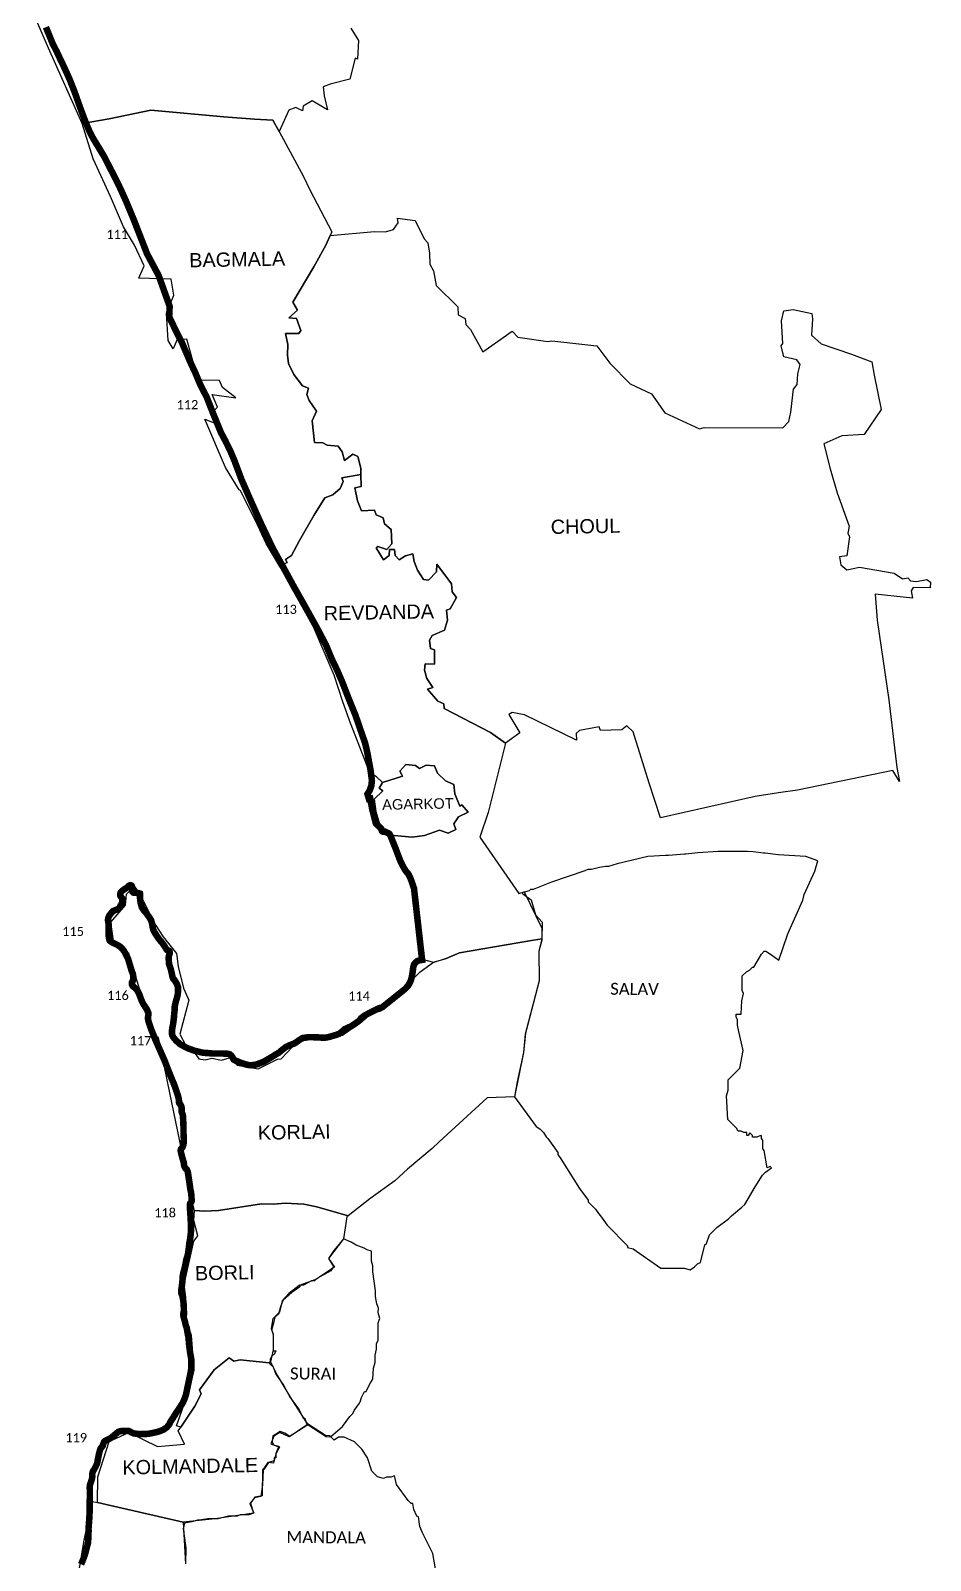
# Model space of a CAD drawing. Header units: metres. Extents: x 0 to 561379, y 0 to 4092696.
# Drawn here: x 278297 to 285181, y 2046174 to 2057878 of the extents above; entities that cross this region are included whole.
import ezdxf

# ---------------------------------------------------------------- set-up
doc = ezdxf.new("R2010")
doc.units = ezdxf.units.M
for name, color, linetype in [('COASTLINE', 5, 'Continuous'), ('NATURALLY PROTECTED', 3, 'Continuous'), ('village', 32, 'Continuous'), ('VILLAGE NAME', 250, 'Continuous')]:
    doc.layers.add(name, color=color, linetype=linetype)
doc.styles.get("Standard").update_dxf_attribs({"font": 'calibri.ttf'})

msp = doc.modelspace()

# ---------------------------------------------------------------- linework, layer by layer
at = {"layer": 'COASTLINE', "const_width": 50, "flags": 128}
msp.add_lwpolyline([(278414, 2057904), (278465, 2057780), (278497, 2057717), (278525, 2057657), (278554, 2057597), (278583, 2057533), (278598, 2057499), (278615, 2057455), (278629, 2057421), (278642, 2057385), (278664, 2057322), (278687, 2057259), (278714, 2057187), (278747, 2057107), (278776, 2057052), (278861, 2056912), (278885, 2056864), (278942, 2056755), (278988, 2056660), (279033, 2056559), (279083, 2056439), (279188, 2056170), (279277, 2056003), (279361, 2055768), (279357, 2055689), (279407, 2055584), (279455, 2055490), (279511, 2055359), (279560, 2055253), (279594, 2055171), (279644, 2055074), (279694, 2054947), (279753, 2054803), (279786, 2054741), (279825, 2054662), (279855, 2054591), (279910, 2054444), (279972, 2054302), (280049, 2054129), (280150, 2053916), (280219, 2053792), (280310, 2053625), (280397, 2053471), (280498, 2053289), (280557, 2053176), (280604, 2053063), (280641, 2052987), (280680, 2052897), (280732, 2052763), (280782, 2052641), (280827, 2052510), (280856, 2052427), (280872, 2052359), (280886, 2052283), (280897, 2052225), (280908, 2052143), (280907, 2052130), (280904, 2052102), (280895, 2052075), (280887, 2052057), (280874, 2052037), (280885, 2052000), (280895, 2052002), (280911, 2051918), (280938, 2051813), (280978, 2051774), (280980, 2051772), (280981, 2051769), (280982, 2051763), (280983, 2051759), (280984, 2051755), (280986, 2051752), (280989, 2051750), (280993, 2051749), (280999, 2051750), (281006, 2051750), (281014, 2051747), (281024, 2051741), (281030, 2051740), (281037, 2051736), (281043, 2051731), (281050, 2051718), (281059, 2051696), (281088, 2051624), (281126, 2051524), (281140, 2051495), (281158, 2051462), (281167, 2051449), (281180, 2051433), (281188, 2051424), (281206, 2051385), (281230, 2051316), (281292, 2050768), (281272, 2050765), (281257, 2050760), (281242, 2050748), (281230, 2050733), (281224, 2050710), (281221, 2050685), (281213, 2050635), (281202, 2050600), (281183, 2050568), (281161, 2050545), (280986, 2050405), (280959, 2050397), (280939, 2050387), (280854, 2050344), (280824, 2050321), (280815, 2050306), (280803, 2050297), (280754, 2050263), (280696, 2050236), (280685, 2050225), (280669, 2050211), (280657, 2050203), (280640, 2050196), (280582, 2050179), (280546, 2050172), (280486, 2050176), (280425, 2050177), (280377, 2050170), (280350, 2050153), (280316, 2050129), (280277, 2050115), (280248, 2050100), (280221, 2050079), (280196, 2050058), (280168, 2050042), (280145, 2050027), (280121, 2050013), (280096, 2049998), (280068, 2049984), (280049, 2049977), (280031, 2049970), (280016, 2049966), (280000, 2049964), (279985, 2049962), (279967, 2049963), (279942, 2049969), (279919, 2049976), (279898, 2049984), (279869, 2049996), (279858, 2050001), (279850, 2050006), (279845, 2050015), (279839, 2050027), (279831, 2050038), (279821, 2050046), (279810, 2050049), (279793, 2050051), (279750, 2050052), (279716, 2050052), (279689, 2050052), (279644, 2050056), (279623, 2050057), (279604, 2050060), (279581, 2050066), (279548, 2050074), (279525, 2050083), (279497, 2050093), (279477, 2050103), (279458, 2050114), (279441, 2050123), (279423, 2050139), (279408, 2050153), (279397, 2050166), (279388, 2050177), (279380, 2050193), (279378, 2050205), (279378, 2050224), (279381, 2050246), (279388, 2050283), (279394, 2050331), (279396, 2050361), (279399, 2050384), (279399, 2050407), (279402, 2050424), (279408, 2050449), (279415, 2050473), (279423, 2050506), (279424, 2050522), (279424, 2050540), (279424, 2050561), (279419, 2050577), (279408, 2050598), (279395, 2050618), (279387, 2050626), (279382, 2050638), (279378, 2050661), (279371, 2050691), (279362, 2050718), (279356, 2050737), (279354, 2050764), (279353, 2050788), (279356, 2050802), (279359, 2050810), (279362, 2050820), (279362, 2050827), (279360, 2050834), (279355, 2050838), (279352, 2050840), (279344, 2050842), (279339, 2050845), (279319, 2050877), (279305, 2050897), (279285, 2050920), (279265, 2050948), (279254, 2050965), (279244, 2050981), (279238, 2050993), (279233, 2051007), (279229, 2051030), (279225, 2051050), (279219, 2051071), (279207, 2051091), (279191, 2051113), (279179, 2051130), (279165, 2051144), (279158, 2051155), (279149, 2051168), (279143, 2051188), (279139, 2051203), (279136, 2051223), (279134, 2051240), (279134, 2051257), (279135, 2051268), (279134, 2051275), (279128, 2051277), (279116, 2051280), (279103, 2051281), (279091, 2051282), (279082, 2051283), (279076, 2051289), (279075, 2051305), (279075, 2051324), (279071, 2051335), (279067, 2051338), (279060, 2051339), (279054, 2051338), (279047, 2051334), (279038, 2051324), (279029, 2051317), (279013, 2051308), (279001, 2051299), (278993, 2051292), (278987, 2051285), (278984, 2051279), (278982, 2051272), (278982, 2051261), (278985, 2051255), (278991, 2051248), (278996, 2051241), (278998, 2051231), (278999, 2051219), (278995, 2051199), (278989, 2051189), (278983, 2051180), (278978, 2051171), (278973, 2051162), (278963, 2051155), (278950, 2051151), (278938, 2051146), (278928, 2051142), (278921, 2051135), (278908, 2051119), (278898, 2051106), (278894, 2051097), (278890, 2051084), (278889, 2051076), (278890, 2051063), (278894, 2051043), (278894, 2051023), (278894, 2050993), (278894, 2050967), (278894, 2050952), (278896, 2050938), (278898, 2050928), (278901, 2050918), (278906, 2050912), (278915, 2050905), (278931, 2050897), (278950, 2050888), (278966, 2050880), (278982, 2050869), (279000, 2050852), (279013, 2050834), (279025, 2050812), (279036, 2050791), (279044, 2050773), (279053, 2050742), (279064, 2050705), (279070, 2050684), (279079, 2050662), (279082, 2050647), (279083, 2050632), (279082, 2050614), (279077, 2050604), (279073, 2050596), (279073, 2050587), (279073, 2050578), (279075, 2050575), (279078, 2050568), (279088, 2050560), (279104, 2050546), (279116, 2050531), (279127, 2050509), (279135, 2050487), (279146, 2050457), (279154, 2050440), (279162, 2050427), (279180, 2050399), (279187, 2050389), (279191, 2050378), (279197, 2050366), (279199, 2050355), (279197, 2050341), (279195, 2050330), (279194, 2050323), (279196, 2050312), (279201, 2050291), (279219, 2050238), (279247, 2050168), (279279, 2050095), (279323, 2049995), (279352, 2049920), (279371, 2049872), (279395, 2049815), (279408, 2049778), (279425, 2049726), (279430, 2049706), (279432, 2049690), (279432, 2049680), (279433, 2049674), (279435, 2049671), (279441, 2049666), (279444, 2049660), (279446, 2049654), (279450, 2049649), (279452, 2049641), (279453, 2049631), (279452, 2049618), (279452, 2049611), (279453, 2049604), (279456, 2049596), (279458, 2049591), (279462, 2049579), (279465, 2049527), (279467, 2049479), (279467, 2049440), (279469, 2049401), (279468, 2049372), (279467, 2049358), (279462, 2049344), (279459, 2049335), (279453, 2049327), (279448, 2049321), (279446, 2049314), (279445, 2049309), (279446, 2049300), (279455, 2049264), (279469, 2049216), (279471, 2049198), (279474, 2049187), (279480, 2049176), (279487, 2049169), (279493, 2049162), (279499, 2049148), (279503, 2049124), (279512, 2049064), (279519, 2049014), (279525, 2048986), (279527, 2048965), (279529, 2048935), (279529, 2048923), (279527, 2048917), (279524, 2048914), (279521, 2048910), (279518, 2048906), (279517, 2048903), (279515, 2048883), (279518, 2048836), (279521, 2048796), (279524, 2048731), (279524, 2048692), (279521, 2048663), (279517, 2048631), (279512, 2048604), (279507, 2048562), (279501, 2048517), (279495, 2048496), (279488, 2048474), (279484, 2048452), (279480, 2048430), (279473, 2048400), (279466, 2048377), (279460, 2048347), (279460, 2048327), (279457, 2048298), (279454, 2048269), (279449, 2048239), (279449, 2048226), (279451, 2048215), (279453, 2048209), (279456, 2048204), (279459, 2048194), (279463, 2048171), (279467, 2048144), (279469, 2048109), (279469, 2048090), (279469, 2048080), (279467, 2048069), (279465, 2048062), (279464, 2048056), (279467, 2048038), (279477, 2048003), (279485, 2047970), (279491, 2047954), (279497, 2047921), (279503, 2047888), (279506, 2047869), (279508, 2047835), (279512, 2047803), (279519, 2047753), (279526, 2047715), (279527, 2047661), (279524, 2047625), (279502, 2047520), (279494, 2047482), (279486, 2047444), (279476, 2047414), (279462, 2047381), (279438, 2047343), (279408, 2047299), (279382, 2047257), (279368, 2047237), (279358, 2047215), (279339, 2047192), (279316, 2047176), (279292, 2047165), (279264, 2047156), (279198, 2047142), (279131, 2047140), (279088, 2047145), (279071, 2047151), (279057, 2047160), (279047, 2047164), (279033, 2047165), (279018, 2047165), (278998, 2047164), (278985, 2047163), (278969, 2047158), (278957, 2047149), (278940, 2047134), (278928, 2047124), (278917, 2047115), (278900, 2047104), (278871, 2047090), (278862, 2047084), (278858, 2047078), (278855, 2047070), (278851, 2047060), (278850, 2047052), (278847, 2047048), (278839, 2047038), (278832, 2047030), (278827, 2047014), (278821, 2046993), (278813, 2046953), (278809, 2046932), (278806, 2046915), (278801, 2046905), (278794, 2046891), (278784, 2046871), (278778, 2046863), (278774, 2046856), (278771, 2046847), (278769, 2046838), (278768, 2046830), (278769, 2046818), (278768, 2046805), (278764, 2046790), (278759, 2046775), (278754, 2046760), (278751, 2046751), (278750, 2046741), (278749, 2046730), (278750, 2046713), (278750, 2046696), (278750, 2046678), (278750, 2046649), (278749, 2046615), (278749, 2046575), (278748, 2046533), (278745, 2046477), (278741, 2046429), (278740, 2046416), (278741, 2046398), (278738, 2046370), (278738, 2046364), (278738, 2046352), (278738, 2046333), (278737, 2046311), (278733, 2046295), (278725, 2046268), (278716, 2046229), (278705, 2046197), (278693, 2046167), (278683, 2046144)], dxfattribs=at)
at = {"layer": 'NATURALLY PROTECTED', "const_width": 50, "flags": 128}
for points in [[(278814, 2056990), (278861, 2056912), (278885, 2056864), (278942, 2056755), (278988, 2056660), (279033, 2056559), (279083, 2056439), (279188, 2056170), (279277, 2056003), (279361, 2055768), (279357, 2055689)], [(279897, 2054479), (279910, 2054444), (279972, 2054302), (280049, 2054129), (280150, 2053916), (280219, 2053792), (280221, 2053788)], [(280221, 2053788), (280310, 2053625), (280397, 2053471), (280498, 2053289), (280557, 2053176), (280604, 2053063), (280641, 2052987), (280680, 2052897), (280732, 2052763), (280782, 2052641), (280827, 2052510), (280856, 2052427), (280872, 2052359), (280886, 2052283), (280897, 2052225), (280908, 2052143)], [(280978, 2051774), (280980, 2051772), (280981, 2051769), (280982, 2051763), (280983, 2051759), (280984, 2051755), (280986, 2051752), (280989, 2051750), (280993, 2051749), (280999, 2051750), (281006, 2051750), (281014, 2051747), (281024, 2051741), (281030, 2051740), (281037, 2051736), (281043, 2051731), (281050, 2051718), (281059, 2051696), (281088, 2051624), (281126, 2051524), (281140, 2051495), (281158, 2051462), (281167, 2051449), (281180, 2051433), (281188, 2051424)], [(278892, 2051053), (278894, 2051043), (278894, 2051023), (278894, 2050993), (278894, 2050967), (278894, 2050952), (278896, 2050938), (278898, 2050928), (278901, 2050918), (278906, 2050912), (278915, 2050905), (278931, 2050897), (278950, 2050888), (278966, 2050880), (278982, 2050869), (279000, 2050852), (279013, 2050834), (279025, 2050812), (279036, 2050791), (279038, 2050788)], [(281292, 2050768), (281272, 2050765), (281257, 2050760), (281242, 2050748), (281230, 2050733), (281224, 2050710), (281221, 2050685), (281213, 2050635), (281202, 2050600), (281183, 2050568), (281161, 2050545), (280986, 2050405), (280959, 2050397), (280939, 2050387), (280854, 2050344), (280824, 2050321), (280815, 2050306), (280803, 2050297), (280754, 2050263), (280696, 2050236), (280685, 2050225), (280669, 2050211), (280657, 2050203), (280640, 2050196), (280582, 2050179), (280546, 2050172), (280486, 2050176), (280425, 2050177), (280377, 2050170), (280350, 2050153), (280316, 2050129), (280277, 2050115), (280248, 2050100), (280221, 2050079), (280196, 2050058), (280168, 2050042), (280145, 2050027), (280121, 2050013), (280096, 2049998), (280068, 2049984), (280049, 2049977), (280031, 2049970), (280016, 2049966), (280000, 2049964), (279985, 2049962), (279967, 2049963), (279942, 2049969), (279919, 2049976), (279898, 2049984), (279869, 2049996), (279858, 2050001), (279850, 2050006), (279845, 2050015), (279839, 2050027), (279831, 2050038), (279821, 2050046), (279810, 2050049), (279793, 2050051), (279750, 2050052), (279716, 2050052), (279689, 2050052), (279644, 2050056), (279623, 2050057), (279604, 2050060), (279581, 2050066), (279578, 2050067)], [(279110, 2050539), (279116, 2050531), (279127, 2050509), (279135, 2050487), (279146, 2050457), (279154, 2050440), (279162, 2050427), (279180, 2050399), (279187, 2050389), (279191, 2050378), (279197, 2050366), (279199, 2050355), (279197, 2050341), (279195, 2050334)], [(279228, 2050215), (279247, 2050168), (279267, 2050121)], [(279434, 2049673), (279435, 2049671), (279441, 2049666), (279444, 2049660), (279446, 2049654), (279450, 2049649), (279452, 2049641), (279453, 2049631), (279452, 2049618), (279452, 2049611), (279453, 2049604), (279456, 2049596), (279458, 2049591), (279462, 2049579), (279465, 2049527), (279467, 2049479), (279467, 2049440), (279469, 2049401), (279468, 2049372), (279467, 2049358), (279462, 2049344), (279459, 2049335), (279453, 2049327), (279448, 2049321), (279446, 2049314), (279445, 2049309), (279446, 2049300), (279455, 2049264), (279469, 2049216), (279471, 2049198), (279474, 2049187), (279480, 2049176), (279487, 2049169), (279493, 2049162), (279499, 2049148), (279503, 2049124), (279512, 2049064), (279519, 2049014), (279525, 2048986), (279526, 2048975)], [(279524, 2048913), (279521, 2048910), (279518, 2048906), (279517, 2048903), (279515, 2048883), (279518, 2048836), (279521, 2048796), (279524, 2048731), (279524, 2048692), (279521, 2048663), (279517, 2048631), (279512, 2048604), (279507, 2048562), (279501, 2048517), (279495, 2048496), (279488, 2048474), (279484, 2048452), (279480, 2048430), (279473, 2048400), (279466, 2048377), (279460, 2048347), (279460, 2048327), (279457, 2048298), (279454, 2048269), (279449, 2048239), (279449, 2048226), (279451, 2048215), (279453, 2048209), (279456, 2048204), (279459, 2048194), (279463, 2048171), (279467, 2048144), (279469, 2048109), (279469, 2048090), (279469, 2048080), (279467, 2048069), (279465, 2048062), (279464, 2048056), (279467, 2048038), (279477, 2048003), (279485, 2047970), (279488, 2047962)], [(279523, 2047618), (279502, 2047520), (279494, 2047482), (279486, 2047444), (279476, 2047414), (279462, 2047381), (279438, 2047343), (279408, 2047299), (279382, 2047257), (279368, 2047237)], [(279071, 2047151), (279057, 2047160), (279047, 2047164), (279033, 2047165), (279018, 2047165), (278998, 2047164), (278985, 2047163), (278969, 2047158), (278957, 2047149), (278940, 2047134), (278928, 2047124), (278917, 2047115), (278900, 2047104), (278871, 2047090), (278862, 2047084), (278858, 2047078), (278855, 2047070), (278851, 2047060), (278850, 2047052), (278847, 2047048), (278839, 2047038), (278832, 2047030), (278827, 2047014), (278821, 2046993), (278813, 2046953), (278809, 2046932), (278806, 2046915), (278801, 2046905), (278794, 2046891), (278784, 2046871), (278778, 2046863), (278774, 2046856), (278771, 2046847), (278769, 2046838), (278768, 2046830), (278769, 2046818), (278768, 2046805), (278764, 2046790), (278759, 2046775), (278754, 2046760), (278751, 2046751), (278750, 2046741), (278749, 2046730), (278750, 2046713), (278750, 2046696), (278750, 2046678), (278750, 2046649), (278749, 2046626)], [(278749, 2046626), (278749, 2046575), (278748, 2046533), (278745, 2046477), (278741, 2046429), (278740, 2046416), (278741, 2046398), (278738, 2046370), (278738, 2046364), (278738, 2046352), (278738, 2046333), (278737, 2046311), (278733, 2046295), (278725, 2046268), (278716, 2046229), (278712, 2046218)]]:
    msp.add_lwpolyline(points, dxfattribs=at)
at = {"layer": 'village', "color": 3, "true_color": 0x00ff00}
for points in [[(280429, 2055049), (280485, 2054967), (280451, 2054892), (280468, 2054726), (280533, 2054724), (280565, 2054705), (280651, 2054698), (280681, 2054656), (280698, 2054590), (280763, 2054637), (280801, 2054620), (280823, 2054531), (280823, 2054482), (280677, 2054455), (280687, 2054428), (280665, 2054374), (280610, 2054327), (280548, 2054303), (280464, 2054167), (280353, 2053976), (280293, 2053861), (280248, 2053832), (280261, 2053808), (280204, 2053779), (280100, 2053955), (280034, 2054096), (279903, 2054360), (279893, 2054364), (279788, 2054534), (279631, 2054906), (279715, 2054873), (279702, 2054972), (279728, 2054997), (279686, 2055093), (279866, 2055067), (279764, 2055147), (279743, 2055201), (279578, 2055203), (279493, 2055516), (279419, 2055514), (279387, 2055442), (279350, 2055506), (279336, 2055715), (279393, 2055853), (279372, 2055977), (279125, 2055984), (279165, 2056077), (279091, 2056235), (279008, 2056376), (278909, 2056608), (278776, 2056896), (278692, 2057166), (278897, 2057204), (279217, 2057270), (279774, 2057218), (280009, 2057200), (280151, 2057193), (280198, 2057105), (280385, 2056762), (280432, 2056660), (280601, 2056339), (280590, 2056310), (280555, 2056236), (280465, 2056070), (280302, 2055800), (280340, 2055738), (280272, 2055681), (280330, 2055675), (280364, 2055583), (280348, 2055561), (280246, 2055561), (280266, 2055475), (280262, 2055394), (280270, 2055331), (280311, 2055246), (280378, 2055160), (280424, 2055143), (280410, 2055094)], [(283910, 2050834), (283921, 2050834), (283966, 2050806), (284022, 2050766), (284090, 2050967), (284204, 2051224), (284216, 2051268), (284296, 2051447), (284319, 2051525), (284229, 2051559), (284017, 2051572), (283916, 2051584), (283905, 2051584), (283826, 2051596), (283782, 2051597), (283759, 2051597), (283558, 2051598), (283401, 2051588), (283311, 2051578), (283300, 2051578), (283177, 2051568), (283154, 2051568), (283020, 2051558), (282784, 2051503), (282717, 2051482), (282695, 2051482), (282650, 2051476), (282588, 2051460), (282560, 2051460), (282538, 2051449), (282283, 2051362), (282141, 2051307), (282122, 2051307), (282111, 2051296), (282056, 2051280), (282062, 2051273), (282127, 2051227), (282159, 2051114), (282210, 2051058), (282208, 2050919), (282186, 2050835), (282188, 2050609), (282082, 2050207), (282069, 2050060), (282000, 2049720), (282164, 2049493), (282192, 2049476), (282220, 2049447), (282242, 2049414), (282253, 2049402), (282331, 2049294), (282331, 2049278), (282353, 2049245), (282497, 2049020), (282563, 2048930), (282563, 2048918), (282618, 2048862), (282641, 2048828), (282657, 2048811), (282707, 2048738), (282863, 2048580), (282863, 2048569), (282907, 2048557), (283119, 2048410), (283224, 2048409), (283242, 2048409), (283298, 2048409), (283343, 2048397), (283377, 2048419), (283399, 2048442), (283422, 2048453), (283456, 2048587), (283467, 2048598), (283490, 2048665), (283524, 2048698), (283547, 2048720), (283637, 2048787), (283659, 2048809), (283738, 2048876), (283761, 2048898), (283840, 2049032), (283897, 2049121), (283920, 2049143), (283965, 2049176), (283954, 2049188), (283931, 2049177), (283910, 2049311), (283899, 2049322), (283899, 2049390), (283888, 2049401), (283888, 2049423), (283877, 2049423), (283854, 2049412), (283821, 2049413), (283821, 2049424), (283799, 2049446), (283787, 2049424), (283776, 2049424), (283776, 2049447), (283754, 2049447), (283732, 2049458), (283709, 2049458), (283698, 2049481), (283632, 2049548), (283622, 2049728), (283633, 2049772), (283633, 2049795), (283634, 2049806), (283634, 2049851), (283724, 2049940), (283748, 2050074), (283715, 2050220), (283705, 2050270), (283705, 2050309), (283694, 2050332), (283694, 2050354), (283734, 2050354), (283739, 2050455), (283751, 2050511), (283740, 2050533), (283741, 2050645), (283775, 2050678), (283797, 2050689), (283820, 2050712), (283831, 2050712), (283888, 2050812)], [(280936, 2048193), (280936, 2048237), (280915, 2048383), (280915, 2048428), (280904, 2048462), (280905, 2048540), (280872, 2048551), (280849, 2048563), (280788, 2048586), (280749, 2048608), (280690, 2048635), (280669, 2048607), (280616, 2048546), (280577, 2048484), (280615, 2048423), (280593, 2048389), (280514, 2048345), (280492, 2048334), (280469, 2048312), (280447, 2048312), (280386, 2048279), (280357, 2048279), (280357, 2048268), (280295, 2048224), (280227, 2048163), (280210, 2048113), (280193, 2048057), (280165, 2048035), (280153, 2047979), (280142, 2047945), (280142, 2047934), (280153, 2047901), (280152, 2047778), (280174, 2047777), (280163, 2047755), (280140, 2047733), (280129, 2047711), (280128, 2047677), (280151, 2047660), (280173, 2047598), (280233, 2047514), (280283, 2047419), (280352, 2047327), (280382, 2047261), (280394, 2047261), (280404, 2047227), (280421, 2047210), (280558, 2047121), (280592, 2047120), (280682, 2047198), (280739, 2047276), (280761, 2047298), (280772, 2047320), (280812, 2047376), (280818, 2047387), (280829, 2047421), (280852, 2047465), (280863, 2047465), (280880, 2047499), (280897, 2047532), (280914, 2047560), (280921, 2047644), (280932, 2047689), (280933, 2047745), (280944, 2047789), (280944, 2047834), (280956, 2047857), (280957, 2047969), (280957, 2047991), (280968, 2048024), (280957, 2048069), (280958, 2048103), (280947, 2048137)]]:
    msp.add_lwpolyline(points, close=True, dxfattribs=at)
for points in [[(280986, 2052120), (280964, 2052082), (280992, 2052061), (280926, 2051998), (280939, 2051903), (280981, 2051759), (281026, 2051726), (281216, 2051707), (281310, 2051720), (281424, 2051761), (281492, 2051737), (281551, 2051766), (281534, 2051810), (281571, 2051863), (281644, 2051898), (281597, 2051955), (281582, 2051945), (281542, 2052039), (281536, 2052110), (281472, 2052139), (281410, 2052197), (281386, 2052252), (281322, 2052257), (281272, 2052232), (281242, 2052256), (281168, 2052262), (281122, 2052212), (281143, 2052174), (280989, 2052126), (280943, 2052169), (280893, 2052198), (280745, 2052578), (280686, 2052742), (280619, 2052947), (280399, 2053460), (280391, 2053495), (280303, 2053624), (280204, 2053779), (280261, 2053808), (280248, 2053832), (280293, 2053861), (280353, 2053976), (280464, 2054167), (280548, 2054303), (280610, 2054327), (280665, 2054374), (280687, 2054428), (280677, 2054455), (280823, 2054482), (280827, 2054391), (280777, 2054380), (280799, 2054281), (280828, 2054204), (280928, 2054209), (280941, 2054173), (280994, 2054149), (281004, 2054104), (281056, 2054061), (281060, 2053952), (281021, 2053909), (280954, 2053931), (280940, 2053920), (280998, 2053829), (281040, 2053863), (281043, 2053908), (281080, 2053908), (281085, 2053863), (281117, 2053828), (281164, 2053860), (281221, 2053876), (281231, 2053817), (281257, 2053750), (281303, 2053678), (281342, 2053672), (281402, 2053738), (281404, 2053795), (281516, 2053644), (281521, 2053585), (281556, 2053541), (281508, 2053455), (281480, 2053445), (281487, 2053368), (281464, 2053292), (281370, 2053251), (281349, 2053215), (281357, 2053151), (281388, 2053140), (281388, 2053031), (281316, 2053033), (281310, 2052985), (281329, 2052920), (281374, 2052853), (281333, 2052839), (281413, 2052748), (281458, 2052726), (281460, 2052692), (281816, 2052508), (281929, 2052427), (281797, 2051896), (281734, 2051707), (282031, 2051276), (282072, 2051290), (282207, 2051011), (282207, 2050928), (282113, 2050914), (281579, 2050822), (281477, 2050780), (281381, 2050748), (281294, 2050771), (281235, 2051318), (281171, 2051444), (281026, 2051726)], [(281416, 2045991), (281373, 2046226), (281296, 2046384), (281274, 2046434), (281264, 2046507), (281252, 2046513), (281230, 2046563), (281220, 2046608), (281208, 2046608), (281186, 2046631), (281097, 2046755), (281087, 2046800), (281081, 2046822), (281053, 2046811), (281020, 2046811), (280997, 2046800), (280952, 2046812), (280908, 2046857), (280875, 2046958), (280831, 2047026), (280775, 2047082), (280697, 2047116), (280652, 2047117), (280619, 2047094), (280585, 2047128), (280552, 2047129), (280415, 2047219), (280398, 2047202), (280285, 2047124), (280274, 2047125), (280241, 2047147), (280207, 2047159), (280185, 2047148), (280151, 2047126), (280145, 2047081), (280156, 2047058), (280195, 2047047), (280172, 2046991), (280172, 2046958), (280161, 2046958), (280161, 2046935), (280116, 2046924), (280082, 2046869), (280071, 2046869), (280069, 2046668), (280013, 2046657), (279979, 2046612), (280001, 2046534), (279967, 2046523), (279900, 2046523), (279878, 2046512), (279810, 2046513), (279732, 2046491), (279654, 2046492), (279587, 2046481), (279575, 2046481), (279531, 2046470), (279474, 2046460), (279463, 2046415), (279484, 2046270), (279483, 2046147)], [(278661, 2046052), (278706, 2046327), (278768, 2046625), (278809, 2046617), (279463, 2046466), (279483, 2046147)]]:
    msp.add_lwpolyline(points, dxfattribs=at)
at = {"layer": 'village'}
msp.add_polyline3d([(280747, 2057896, 0), (280805, 2057803, 0), (280799, 2057658, 0), (280779, 2057668, 0), (280740, 2057507, 0), (280589, 2057467, 0), (280534, 2057447, 0), (280543, 2057378, 0), (280569, 2057272, 0), (280451, 2057341, 0), (280383, 2057300, 0), (280377, 2057264, 0), (280325, 2057289, 0), (280273, 2057268, 0), (280198, 2057105, 0), (280151, 2057193, 0), (280009, 2057200, 0), (279774, 2057218, 0), (279217, 2057270, 0), (278897, 2057204, 0), (278692, 2057166, 0), (278435, 2057744, 0), (278297, 2058062, 0)], dxfattribs=at)
for points in [[(284495, 2053790, 0), (284541, 2053753, 0), (284638, 2053773, 0), (284903, 2053727, 0), (284967, 2053683, 0), (285009, 2053690, 0), (285029, 2053667, 0), (285075, 2053664, 0), (285154, 2053678, 0), (285181, 2053659, 0), (285178, 2053614, 0), (285049, 2053616, 0), (285034, 2053591, 0), (285045, 2053535, 0), (284757, 2053566, 0), (284774, 2053368, 0), (284864, 2052757, 0), (284923, 2052241, 0), (284945, 2052132, 0), (284893, 2052218, 0), (284165, 2052066, 0), (284019, 2052047, 0), (283839, 2052017, 0), (283116, 2051855, 0), (283028, 2052120, 0), (282908, 2052513, 0), (282859, 2052560, 0), (282820, 2052528, 0), (282656, 2052524, 0), (282647, 2052550, 0), (282497, 2052524, 0), (282470, 2052500, 0), (282474, 2052448, 0), (282075, 2052643, 0), (281982, 2052661, 0), (281956, 2052645, 0), (282039, 2052505, 0), (281929, 2052427, 0), (281816, 2052508, 0), (281460, 2052692, 0), (281458, 2052726, 0), (281413, 2052748, 0), (281333, 2052839, 0), (281374, 2052853, 0), (281329, 2052920, 0), (281310, 2052985, 0), (281316, 2053033, 0), (281388, 2053031, 0), (281388, 2053140, 0), (281357, 2053151, 0), (281349, 2053215, 0), (281370, 2053251, 0), (281464, 2053292, 0), (281487, 2053368, 0), (281480, 2053445, 0), (281508, 2053455, 0), (281556, 2053541, 0), (281521, 2053585, 0), (281516, 2053644, 0), (281404, 2053795, 0), (281402, 2053738, 0), (281342, 2053672, 0), (281303, 2053678, 0), (281257, 2053750, 0), (281231, 2053817, 0), (281221, 2053876, 0), (281164, 2053860, 0), (281117, 2053828, 0), (281085, 2053863, 0), (281080, 2053908, 0), (281043, 2053908, 0), (281040, 2053863, 0), (280998, 2053829, 0), (280940, 2053920, 0), (280954, 2053931, 0), (281021, 2053909, 0), (281060, 2053952, 0), (281056, 2054061, 0), (281004, 2054104, 0), (280994, 2054149, 0), (280941, 2054173, 0), (280928, 2054209, 0), (280828, 2054204, 0), (280799, 2054281, 0), (280777, 2054380, 0), (280827, 2054391, 0), (280823, 2054482, 0), (280823, 2054531, 0), (280801, 2054620, 0), (280763, 2054637, 0), (280698, 2054590, 0), (280681, 2054656, 0), (280651, 2054698, 0), (280565, 2054705, 0), (280533, 2054724, 0), (280468, 2054726, 0), (280451, 2054892, 0), (280485, 2054967, 0), (280429, 2055049, 0), (280410, 2055094, 0), (280424, 2055143, 0), (280378, 2055160, 0), (280311, 2055246, 0), (280270, 2055331, 0), (280262, 2055394, 0), (280266, 2055475, 0), (280246, 2055561, 0), (280348, 2055561, 0), (280364, 2055583, 0), (280330, 2055675, 0), (280272, 2055681, 0), (280340, 2055738, 0), (280302, 2055800, 0), (280465, 2056070, 0), (280555, 2056236, 0), (280590, 2056310, 0), (280928, 2056342, 0), (281012, 2056338, 0), (281072, 2056356, 0), (281109, 2056406, 0), (281105, 2056443, 0), (281238, 2056425, 0), (281308, 2056285, 0), (281335, 2056253, 0), (281349, 2056176, 0), (281350, 2056091, 0), (281380, 2056040, 0), (281399, 2055928, 0), (281565, 2055765, 0), (281568, 2055704, 0), (281622, 2055676, 0), (281626, 2055629, 0), (281662, 2055591, 0), (281756, 2055420, 0), (281981, 2055578, 0), (282025, 2055533, 0), (282254, 2055498, 0), (282285, 2055504, 0), (282629, 2055465, 0), (282729, 2055333, 0), (282885, 2055175, 0), (283046, 2055098, 0), (283150, 2054953, 0), (283415, 2054832, 0), (283450, 2054840, 0), (284052, 2054838, 0), (284097, 2054886, 0), (284112, 2054958, 0), (284134, 2055134, 0), (284161, 2055171, 0), (284167, 2055253, 0), (284184, 2055323, 0), (284159, 2055359, 0), (284060, 2055382, 0), (284039, 2055466, 0), (284053, 2055485, 0), (284041, 2055658, 0), (284060, 2055735, 0), (284130, 2055744, 0), (284273, 2055713, 0), (284279, 2055673, 0), (284272, 2055548, 0), (284345, 2055481, 0), (284576, 2055403, 0), (284733, 2055343, 0), (284751, 2055241, 0), (284804, 2054979, 0), (284675, 2054788, 0), (284503, 2054777, 0), (284366, 2054717, 0), (284414, 2054526, 0), (284467, 2054342, 0), (284559, 2054087, 0), (284548, 2054033, 0), (284563, 2054006, 0), (284542, 2053860, 0), (284486, 2053853, 0)], [(281644, 2051898, 0), (281571, 2051863, 0), (281534, 2051810, 0), (281551, 2051766, 0), (281492, 2051737, 0), (281424, 2051761, 0), (281310, 2051720, 0), (281216, 2051707, 0), (281026, 2051726, 0), (280981, 2051759, 0), (280939, 2051903, 0), (280926, 2051998, 0), (280992, 2052061, 0), (280964, 2052082, 0), (280986, 2052120, 0), (280989, 2052126, 0), (281143, 2052174, 0), (281122, 2052212, 0), (281168, 2052262, 0), (281242, 2052256, 0), (281272, 2052232, 0), (281322, 2052257, 0), (281386, 2052252, 0), (281410, 2052197, 0), (281472, 2052139, 0), (281536, 2052110, 0), (281542, 2052039, 0), (281582, 2051945, 0), (281597, 2051955, 0)], [(279483, 2050118, 0), (279539, 2050077, 0), (279583, 2050011, 0), (279633, 2050004, 0), (279684, 2050015, 0), (279758, 2050001, 0), (279816, 2050020, 0), (279877, 2049963, 0), (280039, 2049934, 0), (280186, 2050009, 0), (280213, 2050010, 0), (280301, 2050102, 0), (280403, 2050164, 0), (280461, 2050174, 0), (280598, 2050172, 0), (280682, 2050191, 0), (280844, 2050306, 0), (280906, 2050360, 0), (280979, 2050379, 0), (281030, 2050436, 0), (281278, 2050676, 0), (281380, 2050750, 0), (281477, 2050780, 0), (281579, 2050822, 0), (282113, 2050914, 0), (282207, 2050928, 0), (282186, 2050835, 0), (282188, 2050609, 0), (282081, 2050199, 0), (282069, 2050060, 0), (282020, 2049836, 0), (282000, 2049720, 0), (281790, 2049714, 0), (281422, 2049375, 0), (281369, 2049324, 0), (281180, 2049167, 0), (281083, 2049078, 0), (280892, 2048939, 0), (280727, 2048811, 0), (280487, 2048878, 0), (280388, 2048899, 0), (280248, 2048907, 0), (280155, 2048899, 0), (280064, 2048902, 0), (279734, 2048850, 0), (279627, 2048845, 0), (279551, 2048850, 0), (279511, 2049012, 0), (279453, 2049307, 0), (279361, 2049750, 0), (279275, 2050174, 0), (279237, 2050193, 0), (279049, 2050816, 0), (278933, 2050897, 0), (278911, 2051057, 0), (279022, 2051186, 0), (279030, 2051270, 0), (279092, 2051329, 0), (279106, 2051307, 0), (279161, 2051214, 0), (279256, 2051032, 0), (279310, 2050945, 0), (279413, 2050817, 0), (279425, 2050718, 0), (279466, 2050552, 0), (279507, 2050461, 0), (279439, 2050200, 0)], [(280727, 2048811, 0), (280715, 2048802, 0), (280690, 2048634, 0), (280577, 2048484, 0), (280623, 2048417, 0), (280480, 2048323, 0), (280352, 2048276, 0), (280273, 2048215, 0), (280222, 2048159, 0), (280200, 2048074, 0), (280149, 2048022, 0), (280137, 2047949, 0), (280152, 2047904, 0), (280153, 2047786, 0), (280131, 2047693, 0), (280122, 2047686, 0), (279901, 2047709, 0), (279851, 2047698, 0), (279815, 2047724, 0), (279701, 2047633, 0), (279590, 2047480, 0), (279601, 2047449, 0), (279553, 2047355, 0), (279446, 2047192, 0), (279413, 2047203, 0), (279513, 2047484, 0), (279549, 2047630, 0), (279529, 2047894, 0), (279487, 2048010, 0), (279492, 2048061, 0), (279485, 2048185, 0), (279471, 2048284, 0), (279547, 2048617, 0), (279576, 2048657, 0), (279546, 2048774, 0), (279551, 2048850, 0), (279627, 2048845, 0), (279734, 2048850, 0), (280064, 2048902, 0), (280155, 2048899, 0), (280248, 2048907, 0), (280388, 2048899, 0), (280487, 2048878, 0)], [(278811, 2046813, 0), (278899, 2047083, 0), (279049, 2047153, 0), (279268, 2047046, 0), (279475, 2047064, 0), (279425, 2047166, 0), (279446, 2047192, 0), (279553, 2047355, 0), (279601, 2047449, 0), (279590, 2047480, 0), (279701, 2047633, 0), (279815, 2047724, 0), (279851, 2047698, 0), (279901, 2047709, 0), (280122, 2047686, 0), (280131, 2047693, 0), (280187, 2047587, 0), (280284, 2047422, 0), (280417, 2047212, 0), (280276, 2047119, 0), (280204, 2047152, 0), (280158, 2047125, 0), (280135, 2047065, 0), (280201, 2047039, 0), (280173, 2046990, 0), (280155, 2046919, 0), (280112, 2046924, 0), (280075, 2046869, 0), (280071, 2046751, 0), (280059, 2046664, 0), (280012, 2046652, 0), (279975, 2046609, 0), (280004, 2046534, 0), (279710, 2046493, 0), (279463, 2046466, 0), (278809, 2046617, 0)]]:
    msp.add_polyline3d(points, close=True, dxfattribs=at)

# ---------------------------------------------------------------- texts
at = {"layer": 'NATURALLY PROTECTED', "char_height": 70, "attachment_point": 1}
for s, insert in [('111', (278877, 2056354)), ('112', (279414, 2055051)), ('113', (280168, 2053485)), ('115', (278539, 2051021)), ('116', (278882, 2050532)), ('114', (280727, 2050527)), ('117', (279055, 2050185)), ('118', (279243, 2048869)), ('119', (278563, 2047148))]:
    msp.add_mtext_dynamic_manual_height_columns(s, width=95.17, gutter_width=1, heights=[0], dxfattribs=dict(at, insert=insert))
at = {"layer": 'VILLAGE NAME', "attachment_point": 1}
for s, width, gutter_width, insert, char_height, rotation in [('{\\fArial|b0|i0|c0|p34;BAGMALA}', 726.93, 544, (279509, 2056175), 108.75, 1.1028), ('{\\fArial|b0|i0|c0|p34;CHOUL}', 726.93, 544, (282275, 2054135), 108.75, 1.1028), ('{\\fArial|b0|i0|c0|p34;REVDANDA}', 726.93, 544, (280538, 2053474), 108.75, 1.1028), ('{\\fArial|b0|i0|c0|p34;AGARKOT}', 726.93, 544, (280986, 2051996), 80, 1.1028), ('{\\fCalibri|b0|i0|c0|p34;SALAV}', 798.72, 457, (282732, 2050593), 91.42, 359.5442), ('{\\fArial|b0|i0|c0|p34;KORLAI}', 726.93, 544, (280034, 2049500), 108.75, 1.1028), ('{\\fArial|b0|i0|c0|p34;BORLI}', 726.93, 544, (279553, 2048425), 108.75, 1.1028), ('{\\fCalibri|b0|i0|c0|p34;SURAI}', 798.72, 457, (280282, 2047650), 91.42, 359.5442), ('{\\fArial|b0|i0|c0|p34;KOLMANDALE}', 726.93, 544, (278998, 2046939), 108.75, 1.1028), ('{\\fCalibri|b0|i0|c0|p34;MANDALA}', 798.72, 457, (280254, 2046399), 91.42, 359.5442)]:
    msp.add_mtext_dynamic_manual_height_columns(s, width=width, gutter_width=gutter_width, heights=[0], dxfattribs=dict(at, insert=insert, char_height=char_height, rotation=rotation))

doc.saveas('drawing.dxf')
